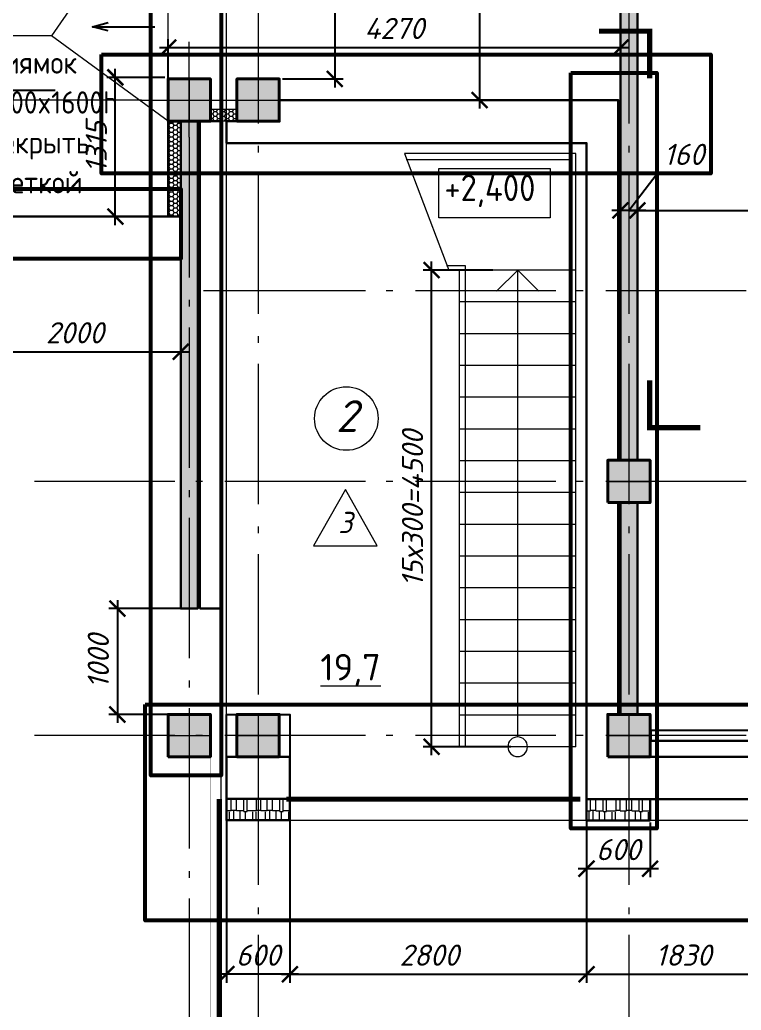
# Model space of a CAD drawing. Header units: millimetres. Extents: x -6419137 to 687965, y -598396 to 179722.
# Drawn here: x 205742 to 212552, y 51069 to 60419 of the extents above; entities that cross this region are included whole.
import ezdxf
from ezdxf.enums import TextEntityAlignment as Align

# ---------------------------------------------------------------- set-up
doc = ezdxf.new("R2010")
doc.units = ezdxf.units.MM
doc.header["$MEASUREMENT"] = 0
doc.linetypes.add('Double Dashed', pattern=[1797.222233, 1325, -211.666656, 63.333344, -197.222233])
doc.linetypes.add('штриховаяX2', pattern=[38.1, 25.4, -12.7])
for name, color, linetype, lineweight in [('0_Ном._пера__1', 7, 'Continuous', 25), ('колонны_Ном._пера__94', 252, 'Continuous', 5), ('колонны_Ном._пера__99', 7, 'Continuous', 40), ('лестницы_Ном._пера__96', 7, 'Continuous', 13), ('оси_Ном._пера__96', 7, 'Continuous', 5), ('площади_Ном._пера__96', 7, 'Continuous', 13), ('разрезы_Ном._пера__100', 7, 'Continuous', 50), ('стены внутр_Ном._пера__96', 7, 'Continuous', 13), ('текст_Ном._пера__98', 7, 'Continuous', 35), ('чертеж_Ном._пера__91', 250, 'Continuous', 5), ('чертеж_Ном._пера__96', 7, 'Continuous', 13), ('чертеж_Ном._пера__97', 7, 'Continuous', 20), ('чертеж_Ном._пера__98', 7, 'Continuous', 35), ('Штриховка', 7, 'Continuous', 5), ('штриховка_Ном._пера__93', 253, 'Continuous', 5), ('экспликац проемов_Ном._пера__1', 7, 'Continuous', 5), ('экспликац проемов_Ном._пера__97', 7, 'Continuous', 5), ('№ помещений_Ном._пера__96', 7, 'Continuous', 13)]:
    doc.layers.add(name, color=color, linetype=linetype, lineweight=lineweight)
for name, color, linetype in [('колонны', 7, 'Continuous'), ('оси', 7, 'Continuous'), ('размеры', 7, 'Continuous'), ('разрезы', 7, 'Continuous'), ('стены внутр', 7, 'Continuous'), ('стены наруж', 7, 'Continuous'), ('текст', 7, 'Continuous'), ('чертеж', 7, 'Continuous'), ('№ помещений', 7, 'Continuous')]:
    doc.layers.add(name, color=color, linetype=linetype)
doc.styles.get("Standard").update_dxf_attribs({"font": 'isocpeui.ttf'})
doc.styles.add('СГЕНЕРИР_СТИЛЬ_2', font='gost_2_304-81_type.ttf')
doc.styles.add('СГЕНЕРИР_СТИЛЬ_9', font='isocp.shx')
doc.dimstyles.new('STEP', dxfattribs={"dimtxt": 200, "dimasz": 150, "dimexe": 80, "dimexo": 80, "dimgap": 80, "dimtad": 1, "dimdec": 0, "dimzin": 0, "dimdsep": 46, "dimtxsty": 'Standard', "dimblk": 'ARCHTICK', "dimcen": 150, "dimdle": 80, "dimadec": 0, "dimazin": 0, "dimtfac": 1, "dimtdec": 0, "dimtofl": 0, "dimtmove": 1, "dimatfit": 3, "dimfxl": 1, "dimtolj": 1, "dimtzin": 0, "dimarcsym": 0})
pattern_1 = [(0, (222613.29, -9794.185), (37.5, 21.650635), [25, -50]), (120, (222613.29, -9794.185), (-37.5, 21.650635), [25, -50]), (60, (222613.29, -9794.185), (8e-15, 43.30127), [-50, 25])]

# ---------------------------------------------------------------- blocks, each defined once
blk = doc.blocks.new('A$C297C156A')
at = {"layer": 'колонны_Ном._пера__94', "linetype": 'Continuous', "true_color": 0x737373}
h = blk.add_hatch(color=8, dxfattribs=at)
h.paths.add_polyline_path([(-32.7, -4228.9), (127.3, -4228.9), (127.3, 1370.7), (-32.7, 1370.7)])
h.paths.add_polyline_path([(127.3, -4628.9), (-32.7, -4628.9), (-32.7, -6629.7), (127.3, -6629.7)])
at = {"layer": 'стены внутр', "lineweight": 30}
for points in [[(-32.7, -4228.9), (-32.7, 1370.7), (127.3, 1370.7), (127.3, -4228.9)], [(127.3, -4628.9), (127.3, -6629.7), (-32.7, -6629.7), (-32.7, -4628.9)]]:
    blk.add_lwpolyline(points, dxfattribs=at)
blk = doc.blocks.new('Стандартный маркер сетки_16')
at = {"layer": 'оси_Ном._пера__96', "linetype": 'Double Dashed'}
for p, q in [((900, 0), (41068.3, 0)), ((41068.3, 0), (41968.3, 0))]:
    blk.add_line(p, q, dxfattribs=at)
at = {"layer": 'оси_Ном._пера__96', "style": 'СГЕНЕРИР_СТИЛЬ_2'}
blk.add_attdef('AC_MarkerText_1', text='', height=350, rotation=180, dxfattribs=at).set_placement((-260.8, 269.7), align=Align.BOTTOM_LEFT)
blk = doc.blocks.new('Стандартный маркер сетки_17')
at = {"layer": 'оси_Ном._пера__96', "linetype": 'Double Dashed'}
blk.add_line((900, 0), (20403.4, 0), dxfattribs=at)
at = {"layer": 'оси_Ном._пера__96', "style": 'СГЕНЕРИР_СТИЛЬ_2'}
blk.add_attdef('AC_MarkerText_1', text='', height=350, rotation=90, dxfattribs=at).set_placement((21973.1, -122.2), align=Align.BOTTOM_LEFT)
blk = doc.blocks.new('_ArchTick')
at = {"color": 0, "linetype": 'ByBlock', "const_width": 0.15}
blk.add_lwpolyline([(-0.5, -0.5), (0.5, 0.5)], dxfattribs=at)
blk = doc.blocks.new('*D204')
at = {"layer": 'Defpoints', "color": 0, "transparency": 16777216}
for p in [(208292.3, 53016.9), (211092.3, 52663.4), (211092.3, 51408.8)]:
    blk.add_point(p, dxfattribs=at)
at = {"layer": 'размеры', "color": 0, "lineweight": -2, "transparency": 16777216}
for p, q in [((208292.3, 52936.9), (208292.3, 51328.8)), ((211092.3, 52583.4), (211092.3, 51328.8)), ((208212.3, 51408.8), (211172.3, 51408.8))]:
    blk.add_line(p, q, dxfattribs=at)
at = {"layer": 'размеры', "color": 0, "lineweight": -2, "transparency": 16777216, "xscale": 150, "yscale": 150, "zscale": 150, "rotation": 180}
blk.add_blockref('_ArchTick', (208292.3, 51408.8), dxfattribs=at)
at = {"layer": 'размеры', "color": 0, "lineweight": -2, "transparency": 16777216, "xscale": 150, "yscale": 150, "zscale": 150}
blk.add_blockref('_ArchTick', (211092.3, 51408.8), dxfattribs=at)
at = {"layer": 'размеры', "color": 0, "transparency": 16777216, "insert": (209607.3, 51588.8), "char_height": 200, "attachment_point": 5}
blk.add_mtext('\\A1;2800', dxfattribs=at)
blk = doc.blocks.new('л 4050h')
blk.add_circle((550, 300), 92.597)
at = {"layer": 'лестницы_Ном._пера__96', "linetype": 'Continuous'}
for p, q in [((0, 300), (0, 5900)), ((0, 5900), (1619.151, 5900)), ((1619.151, 5900), (1200.203, 4800)), ((0, 4800), (1100, 4800)), ((550, 4800), (350, 4600)), ((550, 392.597), (550, 4800)), ((550, 4800), (750, 4600)), ((1100, 300), (1100, 4800)), ((1100, 4800), (1200.203, 4800)), ((0, 4500), (1100, 4500)), ((0, 4200), (1100, 4200)), ((0, 3900), (1100, 3900)), ((0, 3600), (1100, 3600)), ((0, 3300), (1100, 3300)), ((0, 3000), (1100, 3000)), ((0, 2700), (1100, 2700)), ((0, 2400), (1100, 2400)), ((0, 2100), (1100, 2100)), ((0, 1800), (1100, 1800)), ((0, 1500), (1100, 1500)), ((0, 1200), (1100, 1200)), ((0, 900), (1100, 900)), ((0, 600), (1100, 600)), ((0, 300), (1100, 300))]:
    blk.add_line(p, q, dxfattribs=at)
blk = doc.blocks.new('Номер помещения 15_2')
at = {"layer": '№ помещений_Ном._пера__96', "linetype": 'Continuous'}
blk.add_circle((771.8, 0), 300, dxfattribs=at)
at = {"layer": '№ помещений_Ном._пера__96', "insert": (674.4, 23.3), "char_height": 300, "attachment_point": 4}
blk.add_mtext('2', dxfattribs=at)
blk = doc.blocks.new('*D244')
at = {"layer": 'Defpoints', "color": 0, "transparency": 16777216}
for p in [(208142.3, 61861.5), (208142.3, 59861.5), (208715.6, 59861.5)]:
    blk.add_point(p, dxfattribs=at)
at = {"layer": 'размеры', "color": 0, "lineweight": -2, "transparency": 16777216}
for p, q in [((208715.6, 61941.5), (208715.6, 59781.5)), ((208222.3, 61861.5), (208795.6, 61861.5)), ((208222.3, 59861.5), (208795.6, 59861.5))]:
    blk.add_line(p, q, dxfattribs=at)
at = {"layer": 'размеры', "color": 0, "lineweight": -2, "transparency": 16777216, "xscale": 150, "yscale": 150, "zscale": 150}
for p, rotation in [((208715.6, 61861.5), 90), ((208715.6, 59861.5), 270)]:
    blk.add_blockref('_ArchTick', p, dxfattribs=dict(at, rotation=rotation))
at = {"layer": 'размеры', "color": 0, "transparency": 16777216, "insert": (208535.6, 60861.5), "char_height": 200, "attachment_point": 5, "rotation": 90}
blk.add_mtext('\\A1;2000', dxfattribs=at)
blk = doc.blocks.new('*D245')
at = {"layer": 'Defpoints', "color": 0, "transparency": 16777216}
for p in [(205261.8, 58598.1), (207262, 58541.2), (207262, 57284.7)]:
    blk.add_point(p, dxfattribs=at)
at = {"layer": 'размеры', "color": 0, "lineweight": -2, "transparency": 16777216}
for p, q in [((205261.8, 58518.1), (205261.8, 57204.7)), ((207262, 58461.2), (207262, 57204.7)), ((205181.8, 57284.7), (207342, 57284.7))]:
    blk.add_line(p, q, dxfattribs=at)
at = {"layer": 'размеры', "color": 0, "lineweight": -2, "transparency": 16777216, "xscale": 150, "yscale": 150, "zscale": 150, "rotation": 180}
blk.add_blockref('_ArchTick', (205261.8, 57284.7), dxfattribs=at)
at = {"layer": 'размеры', "color": 0, "lineweight": -2, "transparency": 16777216, "xscale": 150, "yscale": 150, "zscale": 150}
blk.add_blockref('_ArchTick', (207262, 57284.7), dxfattribs=at)
at = {"layer": 'размеры', "color": 0, "transparency": 16777216, "insert": (206261.9, 57464.7), "char_height": 200, "attachment_point": 5}
blk.add_mtext('\\A1;2000', dxfattribs=at)
blk = doc.blocks.new('*D246')
at = {"layer": 'Defpoints', "color": 0, "transparency": 16777216}
for p in [(209630.1, 58055.9), (210288.2, 58055.9), (210457.7, 53555.9)]:
    blk.add_point(p, dxfattribs=at)
at = {"layer": 'размеры', "color": 0, "lineweight": -2, "transparency": 16777216}
for p, q in [((209630.1, 53475.9), (209630.1, 58135.9)), ((210208.2, 58055.9), (209550.1, 58055.9)), ((210377.7, 53555.9), (209550.1, 53555.9))]:
    blk.add_line(p, q, dxfattribs=at)
at = {"layer": 'размеры', "color": 0, "lineweight": -2, "transparency": 16777216, "xscale": 150, "yscale": 150, "zscale": 150}
for p, rotation in [((209630.1, 58055.9), 90), ((209630.1, 53555.9), 270)]:
    blk.add_blockref('_ArchTick', p, dxfattribs=dict(at, rotation=rotation))
at = {"layer": 'размеры', "color": 0, "transparency": 16777216, "insert": (209450.1, 55805.9), "char_height": 200, "attachment_point": 5, "rotation": 90}
blk.add_mtext('\\A1;15х300=4500', dxfattribs=at)
blk = doc.blocks.new('A$C5AF24F9C')
at = {"layer": 'колонны_Ном._пера__94', "linetype": 'Continuous', "true_color": 0x737373}
blk.add_hatch(color=8, dxfattribs=at).paths.add_polyline_path([(167.4, 1128.3), (327.4, 1128.3), (327.4, 5728.7), (167.4, 5728.7)])
at = {"layer": 'стены внутр', "lineweight": 30}
blk.add_lwpolyline([(167.4, 5728.7), (327.4, 5728.7), (327.4, 1128.3), (167.4, 1128.3), (167.4, 5728.7)], dxfattribs=at)
blk = doc.blocks.new('Колонна_15_1', base_point=(22379, 71855.7))
at = {"layer": 'колонны_Ном._пера__94', "linetype": 'Continuous'}
blk.add_hatch(color=256, dxfattribs=at).paths.add_polyline_path([(22179, 71646.7), (22579, 71646.7), (22579, 72046.7), (22179, 72046.7)])
at = {"layer": 'колонны_Ном._пера__94', "color": 253, "lineweight": 5, "true_color": 0xa3a3a3}
for points in [[(22379, 72046.7), (22379, 71646.7)], [(22179, 71846.7), (22579, 71846.7)]]:
    blk.add_lwpolyline(points, dxfattribs=at)
at = {"layer": 'колонны_Ном._пера__99', "linetype": 'Continuous', "flags": 128}
blk.add_lwpolyline([(22179, 71646.7), (22579, 71646.7), (22579, 72046.7), (22179, 72046.7)], close=True, dxfattribs=at)
blk = doc.blocks.new('*D252')
at = {"layer": 'Defpoints', "color": 0, "transparency": 16777216}
for p in [(207692.3, 53072.4), (208292.3, 53061.5), (207692.3, 51408.8)]:
    blk.add_point(p, dxfattribs=at)
at = {"layer": 'размеры', "color": 0, "lineweight": -2, "transparency": 16777216}
for p, q in [((207692.3, 52992.4), (207692.3, 51328.8)), ((208292.3, 52981.5), (208292.3, 51328.8)), ((208372.3, 51408.8), (207612.3, 51408.8))]:
    blk.add_line(p, q, dxfattribs=at)
at = {"layer": 'размеры', "color": 0, "lineweight": -2, "transparency": 16777216, "xscale": 150, "yscale": 150, "zscale": 150, "rotation": 180}
blk.add_blockref('_ArchTick', (207692.3, 51408.8), dxfattribs=at)
at = {"layer": 'размеры', "color": 0, "lineweight": -2, "transparency": 16777216, "xscale": 150, "yscale": 150, "zscale": 150}
blk.add_blockref('_ArchTick', (208292.3, 51408.8), dxfattribs=at)
at = {"layer": 'размеры', "color": 0, "transparency": 16777216, "insert": (207992.3, 51588.8), "char_height": 200, "attachment_point": 5}
blk.add_mtext('\\A1;600', dxfattribs=at)
blk = doc.blocks.new('*D253')
at = {"layer": 'Defpoints', "color": 0, "transparency": 16777216}
for p in [(212922.3, 52916.5), (211092.3, 52720.4), (212922.3, 51408.8)]:
    blk.add_point(p, dxfattribs=at)
at = {"layer": 'размеры', "color": 0, "lineweight": -2, "transparency": 16777216}
for p, q in [((212922.3, 52836.5), (212922.3, 51328.8)), ((211092.3, 52640.4), (211092.3, 51328.8)), ((211012.3, 51408.8), (213002.3, 51408.8))]:
    blk.add_line(p, q, dxfattribs=at)
at = {"layer": 'размеры', "color": 0, "lineweight": -2, "transparency": 16777216, "xscale": 150, "yscale": 150, "zscale": 150, "rotation": 180}
blk.add_blockref('_ArchTick', (211092.3, 51408.8), dxfattribs=at)
at = {"layer": 'размеры', "color": 0, "lineweight": -2, "transparency": 16777216, "xscale": 150, "yscale": 150, "zscale": 150}
blk.add_blockref('_ArchTick', (212922.3, 51408.8), dxfattribs=at)
at = {"layer": 'размеры', "color": 0, "transparency": 16777216, "insert": (212007.3, 51588.8), "char_height": 200, "attachment_point": 5}
blk.add_mtext('\\A1;1830', dxfattribs=at)
blk = doc.blocks.new('*D260')
at = {"layer": 'Defpoints', "color": 0, "transparency": 16777216}
for p in [(211572.3, 58998.1), (217392.3, 58824), (217392.3, 58619.6)]:
    blk.add_point(p, dxfattribs=at)
at = {"layer": 'размеры', "color": 0, "lineweight": -2, "transparency": 16777216}
for p, q in [((211572.3, 58918.1), (211572.3, 58539.6)), ((217392.3, 58744), (217392.3, 58539.6)), ((211492.3, 58619.6), (217472.3, 58619.6))]:
    blk.add_line(p, q, dxfattribs=at)
at = {"layer": 'размеры', "color": 0, "lineweight": -2, "transparency": 16777216, "xscale": 150, "yscale": 150, "zscale": 150, "rotation": 180}
blk.add_blockref('_ArchTick', (211572.3, 58619.6), dxfattribs=at)
at = {"layer": 'размеры', "color": 0, "lineweight": -2, "transparency": 16777216, "xscale": 150, "yscale": 150, "zscale": 150}
blk.add_blockref('_ArchTick', (217392.3, 58619.6), dxfattribs=at)
at = {"layer": 'размеры', "color": 0, "transparency": 16777216, "insert": (214486.9, 58799.6), "char_height": 200, "attachment_point": 5}
blk.add_mtext('\\A1;5820', dxfattribs=at)
blk = doc.blocks.new('*D261')
at = {"layer": 'Defpoints', "color": 0, "transparency": 16777216}
for p in [(210613.5, 61981.5), (210082.6, 59661.5), (210798.5, 59661.5)]:
    blk.add_point(p, dxfattribs=at)
at = {"layer": 'размеры', "color": 0, "lineweight": -2, "transparency": 16777216}
for p, q in [((210082.6, 62061.5), (210082.6, 59581.5)), ((210533.5, 61981.5), (210002.6, 61981.5)), ((210718.5, 59661.5), (210002.6, 59661.5))]:
    blk.add_line(p, q, dxfattribs=at)
at = {"layer": 'размеры', "color": 0, "lineweight": -2, "transparency": 16777216, "xscale": 150, "yscale": 150, "zscale": 150}
for p, rotation in [((210082.6, 61981.5), 90), ((210082.6, 59661.5), 270)]:
    blk.add_blockref('_ArchTick', p, dxfattribs=dict(at, rotation=rotation))
at = {"layer": 'размеры', "color": 0, "transparency": 16777216, "insert": (209902.6, 60821.5), "char_height": 200, "attachment_point": 5, "rotation": 90}
blk.add_mtext('\\A1;2320', dxfattribs=at)
blk = doc.blocks.new('*D267')
at = {"layer": 'Defpoints', "color": 0, "transparency": 16777216}
for p in [(206644.2, 59875.9), (207192.3, 59875.9), (207262, 58561.2)]:
    blk.add_point(p, dxfattribs=at)
at = {"layer": 'размеры', "color": 0, "lineweight": -2, "transparency": 16777216}
for p, q in [((206644.2, 58481.2), (206644.2, 59955.9)), ((207112.3, 59875.9), (206564.2, 59875.9)), ((207182, 58561.2), (206564.2, 58561.2))]:
    blk.add_line(p, q, dxfattribs=at)
at = {"layer": 'размеры', "color": 0, "lineweight": -2, "transparency": 16777216, "xscale": 150, "yscale": 150, "zscale": 150}
for p, rotation in [((206644.2, 59875.9), 90), ((206644.2, 58561.2), 270)]:
    blk.add_blockref('_ArchTick', p, dxfattribs=dict(at, rotation=rotation))
at = {"layer": 'размеры', "color": 0, "transparency": 16777216, "insert": (206464.2, 59218.5), "char_height": 200, "attachment_point": 5, "rotation": 90}
blk.add_mtext('\\A1;1315', dxfattribs=at)
blk = doc.blocks.new('*D271')
at = {"layer": 'Defpoints', "color": 0, "transparency": 16777216}
for p in [(211092.3, 53081.5), (211692.3, 52920.8), (211092.3, 52405.2)]:
    blk.add_point(p, dxfattribs=at)
at = {"layer": 'размеры', "color": 0, "lineweight": -2, "transparency": 16777216}
for p, q in [((211092.3, 53001.5), (211092.3, 52325.2)), ((211692.3, 52840.8), (211692.3, 52325.2)), ((211772.3, 52405.2), (211012.3, 52405.2))]:
    blk.add_line(p, q, dxfattribs=at)
at = {"layer": 'размеры', "color": 0, "lineweight": -2, "transparency": 16777216, "xscale": 150, "yscale": 150, "zscale": 150, "rotation": 180}
blk.add_blockref('_ArchTick', (211092.3, 52405.2), dxfattribs=at)
at = {"layer": 'размеры', "color": 0, "lineweight": -2, "transparency": 16777216, "xscale": 150, "yscale": 150, "zscale": 150}
blk.add_blockref('_ArchTick', (211692.3, 52405.2), dxfattribs=at)
at = {"layer": 'размеры', "color": 0, "transparency": 16777216, "insert": (211392.3, 52585.2), "char_height": 200, "attachment_point": 5}
blk.add_mtext('\\A1;600', dxfattribs=at)
blk = doc.blocks.new('Стандартный маркер сетки_19')
at = {"layer": 'оси_Ном._пера__96', "linetype": 'Double Dashed'}
for q in [(0, 0), (35164, 0)]:
    blk.add_line((900, 0), q, dxfattribs=at)
at = {"layer": 'оси_Ном._пера__96', "style": 'СГЕНЕРИР_СТИЛЬ_2'}
blk.add_attdef('AC_MarkerText_1', text='', height=350, rotation=180, dxfattribs=at).set_placement((36306.2, 269.7), align=Align.BOTTOM_LEFT)
blk = doc.blocks.new('Стандартный маркер сетки_15')
at = {"layer": 'оси_Ном._пера__96', "linetype": 'Double Dashed'}
blk.add_line((900, 0), (76534.9, 0), dxfattribs=at)
at = {"layer": 'оси_Ном._пера__96', "style": 'СГЕНЕРИР_СТИЛЬ_2'}
for tag, p in [('AC_MarkerText_1_1', (-260.8, 269.7)), ('AC_MarkerText_1_2', (77974.1, 269.7))]:
    blk.add_attdef(tag, text='', height=350, rotation=180, dxfattribs=at).set_placement(p, align=Align.BOTTOM_LEFT)
blk = doc.blocks.new('*D278')
at = {"layer": 'Defpoints', "color": 0, "transparency": 16777216}
for p in [(207423.4, 54861.5), (206663.7, 53861.5), (207423.4, 53861.5)]:
    blk.add_point(p, dxfattribs=at)
at = {"layer": 'чертеж', "color": 0, "lineweight": -2, "transparency": 16777216}
for p, q in [((206663.7, 54941.5), (206663.7, 53781.5)), ((207343.4, 54861.5), (206583.7, 54861.5)), ((207343.4, 53861.5), (206583.7, 53861.5))]:
    blk.add_line(p, q, dxfattribs=at)
at = {"layer": 'чертеж', "color": 0, "lineweight": -2, "transparency": 16777216, "xscale": 150, "yscale": 150, "zscale": 150}
for p, rotation in [((206663.7, 54861.5), 90), ((206663.7, 53861.5), 270)]:
    blk.add_blockref('_ArchTick', p, dxfattribs=dict(at, rotation=rotation))
at = {"layer": 'чертеж', "color": 0, "transparency": 16777216, "insert": (206483.7, 54361.5), "char_height": 200, "attachment_point": 5, "rotation": 90}
blk.add_mtext('\\A1;1000', dxfattribs=at)
blk = doc.blocks.new('*D286')
at = {"layer": 'Defpoints', "color": 0, "transparency": 16777216}
for p in [(211412.3, 60156.3), (207142.3, 59706), (211412.3, 59706)]:
    blk.add_point(p, dxfattribs=at)
at = {"layer": 'размеры', "color": 0, "lineweight": -2, "transparency": 16777216}
for p, q in [((207142.3, 59786), (207142.3, 60236.3)), ((211412.3, 59786), (211412.3, 60236.3)), ((207062.3, 60156.3), (211492.3, 60156.3))]:
    blk.add_line(p, q, dxfattribs=at)
at = {"layer": 'размеры', "color": 0, "lineweight": -2, "transparency": 16777216, "xscale": 150, "yscale": 150, "zscale": 150, "rotation": 180}
blk.add_blockref('_ArchTick', (207142.3, 60156.3), dxfattribs=at)
at = {"layer": 'размеры', "color": 0, "lineweight": -2, "transparency": 16777216, "xscale": 150, "yscale": 150, "zscale": 150}
blk.add_blockref('_ArchTick', (211412.3, 60156.3), dxfattribs=at)
at = {"layer": 'размеры', "color": 0, "transparency": 16777216, "insert": (209277.3, 60337.6), "char_height": 200, "attachment_point": 5}
blk.add_mtext('\\A1;4270', dxfattribs=at)
blk = doc.blocks.new('*D291')
at = {"layer": 'Defpoints', "color": 0, "transparency": 16777216}
for p in [(211412.3, 58619.6), (211412.3, 58408.5), (211572.3, 58415.6)]:
    blk.add_point(p, dxfattribs=at)
at = {"layer": 'размеры', "color": 0, "lineweight": -2, "transparency": 16777216}
for p, q in [((211492.3, 58619.6), (211759.1, 58968.8)), ((211759.1, 58968.8), (212265.4, 58968.8)), ((211412.3, 58488.5), (211412.3, 58699.6)), ((211572.3, 58495.6), (211572.3, 58699.6)), ((211652.3, 58619.6), (211332.3, 58619.6))]:
    blk.add_line(p, q, dxfattribs=at)
at = {"layer": 'размеры', "color": 0, "lineweight": -2, "transparency": 16777216, "xscale": 150, "yscale": 150, "zscale": 150, "rotation": 180}
blk.add_blockref('_ArchTick', (211412.3, 58619.6), dxfattribs=at)
at = {"layer": 'размеры', "color": 0, "lineweight": -2, "transparency": 16777216, "xscale": 150, "yscale": 150, "zscale": 150}
blk.add_blockref('_ArchTick', (211572.3, 58619.6), dxfattribs=at)
at = {"layer": 'размеры', "color": 0, "transparency": 16777216, "insert": (212012.3, 59148.8), "char_height": 200, "attachment_point": 5}
blk.add_mtext('\\A1;160', dxfattribs=at)
blk = doc.blocks.new('A$C28FD1EF7')
at = {"layer": 'разрезы_Ном._пера__100', "linetype": 'Continuous', "const_width": 50}
for points in [[(-10859.5, 1924), (-10859.5, 2369.3), (-11338.7, 2369.3)], [(-10859.5, -927.3), (-10859.5, -1372.6), (-10380.4, -1372.6)]]:
    blk.add_lwpolyline(points, dxfattribs=at)
blk = doc.blocks.new('Связ001')
at = {"layer": 'чертеж', "color": 83, "linetype": 'Continuous', "true_color": 0x7dc93b}
blk.add_line((150, 0), (1209.2, 0), dxfattribs=at)
blk.add_lwpolyline([(150, 100), (5983, 100), (5983, 0), (150, 0), (150, 100)], dxfattribs=at)
blk = doc.blocks.new('Стандартный маркер сетки')
at = {"layer": 'оси_Ном._пера__96', "linetype": 'Double Dashed'}
for q in [(0, 0), (17157.4, 0)]:
    blk.add_line((900, 0), q, dxfattribs=at)
at = {"layer": 'оси_Ном._пера__96', "style": 'СГЕНЕРИР_СТИЛЬ_2'}
blk.add_attdef('AC_MarkerText_1', text='', height=350, rotation=90, dxfattribs=at).set_placement((18727, -86.6), align=Align.BOTTOM_LEFT)
blk = doc.blocks.new('Стандартный маркер сетки_14')
at = {"layer": 'оси_Ном._пера__96', "linetype": 'Double Dashed'}
blk.add_line((900, 0), (76534.9, 0), dxfattribs=at)
at = {"layer": 'оси_Ном._пера__96', "style": 'СГЕНЕРИР_СТИЛЬ_2'}
for tag, p in [('AC_MarkerText_1_1', (-243.9, 269.7)), ('AC_MarkerText_1_2', (77991.1, 269.7))]:
    blk.add_attdef(tag, text='', height=350, rotation=180, dxfattribs=at).set_placement(p, align=Align.BOTTOM_LEFT)

msp = doc.modelspace()

# ---------------------------------------------------------------- hatches: boundary and pattern name
at = {"layer": 'Штриховка', "true_color": 0x737373}
h = msp.add_hatch(dxfattribs=at)
h.set_pattern_fill('HONEY', color=8, scale=200)
h.set_pattern_definition(pattern_1)
h.paths.add_polyline_path([(207642.3, 59576.6), (207542.3, 59576.6), (207542.3, 59461.5), (207642.3, 59461.5)])
h.paths.add_polyline_path([(207792.2, 59576.6), (207692.3, 59576.6), (207692.3, 59461.5), (207792.2, 59461.5)])
h.paths.add_polyline_path([(207692.3, 59576.6), (207642.3, 59576.6), (207642.3, 59461.5), (207692.3, 59461.5)])
h = msp.add_hatch(dxfattribs=at)
h.set_pattern_fill('HONEY', color=8, scale=200)
h.set_pattern_definition(pattern_1)
h.paths.add_polyline_path([(207262, 59461.5), (207142, 59461.5), (207142, 58561.2), (207262, 58561.2)])
at = {"layer": 'штриховка_Ном._пера__93'}
h = msp.add_hatch(dxfattribs=at)
h.set_pattern_fill('AR-RSHKE', color=256, scale=10, style=0)
h.set_pattern_definition([(0, (370622.87, 56193.23), (255, 120), [60, -50, 70, -30, 90, -40]), (0, (370682.87, 56198.23), (255, 120), [50, -190, 40, -60]), (0, (370802.87, 56185.73), (255, 120), [30, -310]), (90, (370622.87, 56193.23), (-85, 120), [115, -365]), (90, (370682.87, 56193.23), (-85, 120), [112.5, -367.5]), (90, (370732.87, 56193.23), (-85, 120), [105, -375]), (90, (370802.87, 56185.73), (-85, 120), [115, -365]), (90, (370832.87, 56185.73), (-85, 120), [115, -365]), (90, (370922.87, 56193.23), (-85, 120), [110, -370])])
h.paths.add_polyline_path([(208121.7, 53063.1), (207692.3, 53063.1), (207692.3, 52863.1), (208121.7, 52863.1)])
h.paths.add_polyline_path([(208292.3, 53063.1), (208121.7, 53063.1), (208121.7, 52863.1), (208292.3, 52863.1)])
h = msp.add_hatch(dxfattribs=at)
h.set_pattern_fill('AR-RSHKE', color=256, scale=10, style=0)
h.set_pattern_definition([(0, (374015.69, 56191.59), (255, 120), [60, -50, 70, -30, 90, -40]), (0, (374075.69, 56196.59), (255, 120), [50, -190, 40, -60]), (0, (374195.69, 56184.09), (255, 120), [30, -310]), (90, (374015.685, 56191.59), (-85, 120), [115, -365]), (90, (374075.685, 56191.59), (-85, 120), [112.5, -367.5]), (90, (374125.685, 56191.59), (-85, 120), [105, -375]), (90, (374195.685, 56184.09), (-85, 120), [115, -365]), (90, (374225.685, 56184.09), (-85, 120), [115, -365]), (90, (374315.685, 56191.59), (-85, 120), [110, -370])])
h.paths.add_polyline_path([(211514.5, 53061.5), (211094.1, 53061.5), (211094.1, 52861.5), (211514.5, 52861.5)])
h.paths.add_polyline_path([(211694.1, 53061.5), (211514.5, 53061.5), (211514.5, 52861.5), (211694.1, 52861.5)])

# ---------------------------------------------------------------- linework, layer by layer
at = {"layer": 'Defpoints', "color": 8, "linetype": 'штриховаяX2', "lineweight": 5, "ltscale": 5, "true_color": 0x737373, "const_width": 0.5}
for points in [[(208192.6, 53855.9), (207792.3, 53855.9), (207792.1, 61861.5), (208192.4, 61861.5)], [(207542.6, 47861.5), (207142.3, 47861.5), (207142.3, 53461.5), (207542.6, 53461.5)]]:
    msp.add_lwpolyline(points, close=True, dxfattribs=at)
at = {"layer": 'размеры'}
msp.add_lwpolyline([(207542.3, 53861.5), (207142.3, 53861.5), (207142.3, 53461.5), (207542.3, 53461.5)], close=True, dxfattribs=at)
msp.add_lwpolyline([(207692.3, 53459.8), (207692.3, 53861.5), (208292.3, 53861.5), (208292.3, 53459.8)], dxfattribs=at)
at = {"layer": 'стены внутр_Ном._пера__96', "color": 83, "linetype": 'штриховаяX2', "ltscale": 10, "true_color": 0x7dc93b, "const_width": 50}
for points in [[(207627, 53062.3), (207627, 53062.3), (207627, 47461.5)], [(211032.3, 53061.5), (208257.3, 53061.5)]]:
    msp.add_lwpolyline(points, dxfattribs=at)
at = {"layer": 'стены наруж', "lineweight": 30}
for points in [[(211412.3, 53461.5), (212922.3, 53461.5), (212922.3, 53061.5), (211092.3, 53061.5), (211092.3, 59255.9), (207692.3, 59255.9), (207692.3, 59461.5), (208192.3, 59461.5), (208192.3, 59661.5), (211392.3, 59661.5), (211392.3, 56261.5)], [(207142.3, 59461.5), (207142.3, 58561.2)], [(207642.3, 59461.5), (207442.3, 59461.5), (207442.3, 54861.5), (207642.3, 54861.5), (207642.3, 59461.5), (207642.3, 59461.5), (207642.3, 59461.5)], [(207262, 58561.2), (205260.3, 58561.2), (205260.3, 58161.2), (207262, 58161.2)], [(211392.3, 55861.5), (211392.3, 53861.5)], [(211412.3, 53861), (211412.3, 55861.5)]]:
    msp.add_lwpolyline(points, dxfattribs=at)
for points in [[(207692.3, 53461.5), (208292.3, 53461.5), (208292.3, 53063.1), (207692.3, 53063.1)], [(208292.3, 52863.1), (208292.3, 53063.1), (207692.3, 53063.1), (207692.3, 52863.1)], [(211692.3, 52861.5), (211692.3, 53061.5), (211092.3, 53061.5), (211092.3, 52861.5)]]:
    msp.add_lwpolyline(points, close=True, dxfattribs=at)
at = {"layer": 'текст_Ном._пера__98', "linetype": 'Continuous', "lineweight": 5, "flags": 128}
msp.add_lwpolyline([(209698.3, 59016.4), (210750.2, 59016.4), (210750.2, 58548.2), (209698.3, 58548.2)], close=True, dxfattribs=at)
at = {"layer": 'чертеж', "color": 5, "lineweight": 0}
for points in [[(207642.3, 59705.9), (207642.3, 62711.5), (200687.6, 62711.5), (200687.6, 60058.7), (176692.3, 60064.2), (176692.3, 46861.5), (207642.3, 46861.5), (207642.3, 59705.9)], [(207692.3, 59746.3), (207692.3, 62710.4), (245642.3, 62711.7), (245642.3, 46791.5), (238334.1, 46791.5), (238333.9, 52861.5), (207692.3, 52861.5), (207692.3, 59746.3)]]:
    msp.add_lwpolyline(points, dxfattribs=at)
at = {"layer": 'чертеж_Ном._пера__91', "color": 1, "lineweight": 53}
for points in [[(206978.4, 63460.9), (207642.3, 63460.9), (207642.3, 53283.7), (206978.4, 53283.7)], [(206512.5, 60092.4), (212265.4, 60092.4), (212265.4, 58968.8), (206512.5, 58968.8)], [(210942.7, 59919.5), (211754.7, 59919.5), (211754.7, 52785.6), (210942.7, 52785.6)], [(200391, 58824.7), (207262, 58824.7), (207262, 58161.2), (200391, 58161.2)], [(206925.2, 53956.6), (239598.5, 53956.6), (239598.5, 51915), (206925.2, 51915)]]:
    msp.add_lwpolyline(points, close=True, dxfattribs=at)
at = {"layer": 'чертеж_Ном._пера__96', "color": 0, "linetype": 'штриховаяX2', "lineweight": 5, "ltscale": 5}
msp.add_lwpolyline([(209428.1, 59155.9, 0.5, 0.5, 0), (208320.4, 59155.9, 0, 0, 0), (208320.4, 54902.7, 0, 0, 0), (209420.4, 54902.7, 0, 0, 0), (211092.3, 54903.5, 0, 0, 0), (211092.3, 54903.5, 0, 0, 0)], format="xyseb", dxfattribs=at)
at = {"layer": 'чертеж_Ном._пера__96', "color": 8, "linetype": 'штриховаяX2', "lineweight": 5, "ltscale": 5, "true_color": 0x737373, "const_width": 0.5}
msp.add_lwpolyline([(208192.3, 53855.9), (211292.3, 53855.9), (211292.3, 53461.5), (208192.3, 53461.5)], close=True, dxfattribs=at)
at = {"layer": 'чертеж_Ном._пера__97', "linetype": 'Continuous', "flags": 128}
for points in [[(209388.4, 59099.4), (210936.7, 59099.4), (210936.7, 53555.9)], [(209769, 58100.2), (209947.9, 58100.2), (209947.9, 53555.9)]]:
    msp.add_lwpolyline(points, dxfattribs=at)
at = {"layer": 'Штриховка', "color": 8, "true_color": 0x737373}
msp.add_lwpolyline([(207542.3, 59576.6), (207792.3, 59576.6), (207792.3, 59461.5), (207542.3, 59461.5)], close=True, dxfattribs=at)
at = {"layer": 'штриховка_Ном._пера__93', "lineweight": 5}
for points in [[(207142.3, 61861.5), (206043.1, 60266.8), (202641.5, 60266.8)], [(207142.3, 59861.5), (207142.3, 61861.5)], [(207142.3, 59461.5), (206043.1, 60266.8)]]:
    msp.add_lwpolyline(points, dxfattribs=at)
at = {"layer": 'экспликац проемов_Ном._пера__97', "linetype": 'Continuous', "lineweight": 0}
msp.add_lwpolyline([(209115.8, 55453), (208815.8, 55986.4), (208515.8, 55453), (209115.8, 55453)], dxfattribs=at)

# ---------------------------------------------------------------- block references
at = {"layer": 'колонны'}
for p in [(207342.3, 59670.4), (207992.3, 59670.4), (211492.3, 56070.4), (207342.3, 53670.4), (207992.3, 53670.4), (211492.3, 53670.4)]:
    msp.add_blockref('Колонна_15_1', p, dxfattribs=at)
at = {"layer": 'лестницы_Ном._пера__96', "linetype": 'Continuous', "xscale": -1, "zscale": 1000}
msp.add_blockref('л 4050h', (210992.3, 53255.9), dxfattribs=at)
at = {"layer": 'оси', "color": 251, "lineweight": 5, "zscale": 1000}
for name, p, rotation in [('Стандартный маркер сетки_17', (207992.3, 63462.9), 270), ('Стандартный маркер сетки_17', (211492.3, 63462.9), 270), ('Стандартный маркер сетки', (207342.3, 60211.3), 270), ('Стандартный маркер сетки_14', (249443.3, 53661.5), 180)]:
    msp.add_blockref(name, p, dxfattribs=dict(at, rotation=rotation))
at = {"layer": 'оси', "color": 251, "linetype": 'Continuous', "lineweight": 13, "zscale": 1000, "rotation": 180}
msp.add_blockref('Стандартный маркер сетки_19', (207792.3, 59661.5), dxfattribs=at)
at = {"layer": 'оси', "color": 251, "linetype": 'Continuous', "lineweight": 5, "zscale": 1000, "rotation": 180}
msp.add_blockref('Стандартный маркер сетки_16', (249443.3, 57861.5), dxfattribs=at)
at = {"layer": 'оси', "color": 251, "lineweight": 13, "zscale": 1000, "rotation": 180}
msp.add_blockref('Стандартный маркер сетки_15', (249443.3, 56061.5), dxfattribs=at)
at = {"layer": 'разрезы_Ном._пера__100'}
msp.add_blockref('A$C28FD1EF7', (222547.5, 57942.4), dxfattribs=at)
at = {"layer": 'стены внутр', "lineweight": 30}
msp.add_blockref('A$C5AF24F9C', (207094.6, 53732.7), dxfattribs=at)
at = {"layer": 'стены наруж'}
msp.add_blockref('A$C297C156A', (211444.9, 60490.8), dxfattribs=at)
at = {"layer": 'чертеж_Ном._пера__98', "linetype": 'Continuous', "xscale": 0.9584354169361498, "zscale": 1000}
msp.add_blockref('Связ001', (211558, 53611.5), dxfattribs=at)
at = {"layer": '№ помещений', "color": 102, "linetype": 'Continuous', "lineweight": 15, "zscale": 1000}
msp.add_blockref('Номер помещения 15_2', (208053.1, 56654.7), dxfattribs=at)

# ---------------------------------------------------------------- texts
at = {"layer": '0_Ном._пера__1', "linetype": 'Continuous', "lineweight": 5, "insert": (209750.6, 58650), "char_height": 250, "attachment_point": 7, "style": 'СГЕНЕРИР_СТИЛЬ_9'}
msp.add_mtext('+2,400', dxfattribs=at)
at = {"layer": 'площади_Ном._пера__96', "insert": (208580, 54124.2), "char_height": 250, "attachment_point": 7}
msp.add_mtext('{\\fISOCPEUR|b0|i0|c204|p34;\\L19,7 }', dxfattribs=at)
at = {"layer": 'текст', "linetype": 'Continuous', "insert": (205787.7, 59421.9), "char_height": 210, "width": 2857.926, "attachment_point": 5, "line_spacing_factor": 1.076174}
msp.add_mtext('{\\fISOCPEUR|b0|i0|c204|p34;\\W0.9;приямок\\P700x1200x1600h\\Pперекрыть\\Pрешеткой}', dxfattribs=at)
at = {"layer": 'экспликац проемов_Ном._пера__1', "color": 32, "linetype": 'Continuous', "true_color": 0xe07000, "insert": (208815.8, 55673.5), "char_height": 200, "attachment_point": 5}
msp.add_mtext('{\\W0.95;3}', dxfattribs=at)

# ---------------------------------------------------------------- dimensions: what is measured, and where the dimension line sits
at = {"layer": 'размеры'}
for base, p1, p2, picture, middle in [((210082.6, 59661.5), (210613.5, 61981.5), (210798.5, 59661.5), '*D261', (209902.6, 60821.5)), ((208715.6, 59861.5), (208142.3, 61861.5), (208142.3, 59861.5), '*D244', (208535.6, 60861.5)), ((206644.2, 59875.9), (207262, 58561.2), (207192.3, 59875.9), '*D267', (206464.2, 59218.5))]:
    dim = msp.add_linear_dim(base=base, p1=p1, p2=p2, angle=90, dimstyle='STEP', dxfattribs=at)
    dim.commit()
    dim.dimension.update_dxf_attribs({"geometry": picture, "text_midpoint": middle})
for base, p1, p2, picture, middle in [((211412.3, 60156.3), (207142.3, 59706), (211412.3, 59706), '*D286', (209277.3, 60337.6)), ((207262, 57284.7), (205261.8, 58598.1), (207262, 58541.2), '*D245', (206261.9, 57464.7)), ((212922.3, 51408.8), (211092.3, 52720.4), (212922.3, 52916.5), '*D253', (212007.3, 51588.8))]:
    dim = msp.add_linear_dim(base=base, p1=p1, p2=p2, dimstyle='STEP', dxfattribs=at)
    dim.commit()
    dim.dimension.update_dxf_attribs({"geometry": picture, "text_midpoint": middle})
for base, p1, p2, picture, middle in [((211412.3, 58619.6), (211572.3, 58415.6), (211412.3, 58408.5), '*D291', (211839.1, 58968.8)), ((217392.3, 58619.6), (211572.3, 58998.1), (217392.3, 58824), '*D260', (214486.9, 58619.6)), ((207692.3, 51408.8), (208292.3, 53061.5), (207692.3, 53072.4), '*D252', (207992.3, 51408.8)), ((211092.3, 51408.8), (208292.3, 53016.9), (211092.3, 52663.4), '*D204', (209607.3, 51408.8)), ((211092.3, 52405.2), (211692.3, 52920.8), (211092.3, 53081.5), '*D271', (211392.3, 52405.2))]:
    dim = msp.add_linear_dim(base=base, p1=p1, p2=p2, dimstyle='STEP', dxfattribs=at)
    dim.commit()
    dim.dimension.update_dxf_attribs({"geometry": picture, "text_midpoint": middle, "dimtype": 160})
dim = msp.add_linear_dim(base=(209630.1, 58055.9), p1=(210457.7, 53555.9), p2=(210288.2, 58055.9), angle=90, text='15х300=4500', dimstyle='STEP', dxfattribs=at)
dim.commit()
dim.dimension.update_dxf_attribs({"geometry": '*D246', "text_midpoint": (209630.1, 55805.9), "dimtype": 160})
at = {"layer": 'чертеж'}
dim = msp.add_linear_dim(base=(206663.7, 53861.5), p1=(207423.4, 54861.5), p2=(207423.4, 53861.5), angle=90, dimstyle='STEP', dxfattribs=at)
dim.commit()
dim.dimension.update_dxf_attribs({"geometry": '*D278', "text_midpoint": (206483.7, 54361.5)})

# ---------------------------------------------------------------- leaders
at = {"layer": 'разрезы', "lineweight": 5}
msp.add_leader([(203561.3, 58977.2), (204262.2, 59756.2), (206074.7, 59756.1)], dimstyle='STEP', override={"dimtad": 0}, dxfattribs=at)
at = {"layer": 'штриховка_Ном._пера__93'}
msp.add_leader([(206428.1, 60353.8), (207017.9, 60353.8)], dimstyle='STEP', override={"dimtad": 0, "dimldrblk": 'Open30'}, dxfattribs=at)

doc.saveas('drawing.dxf')
